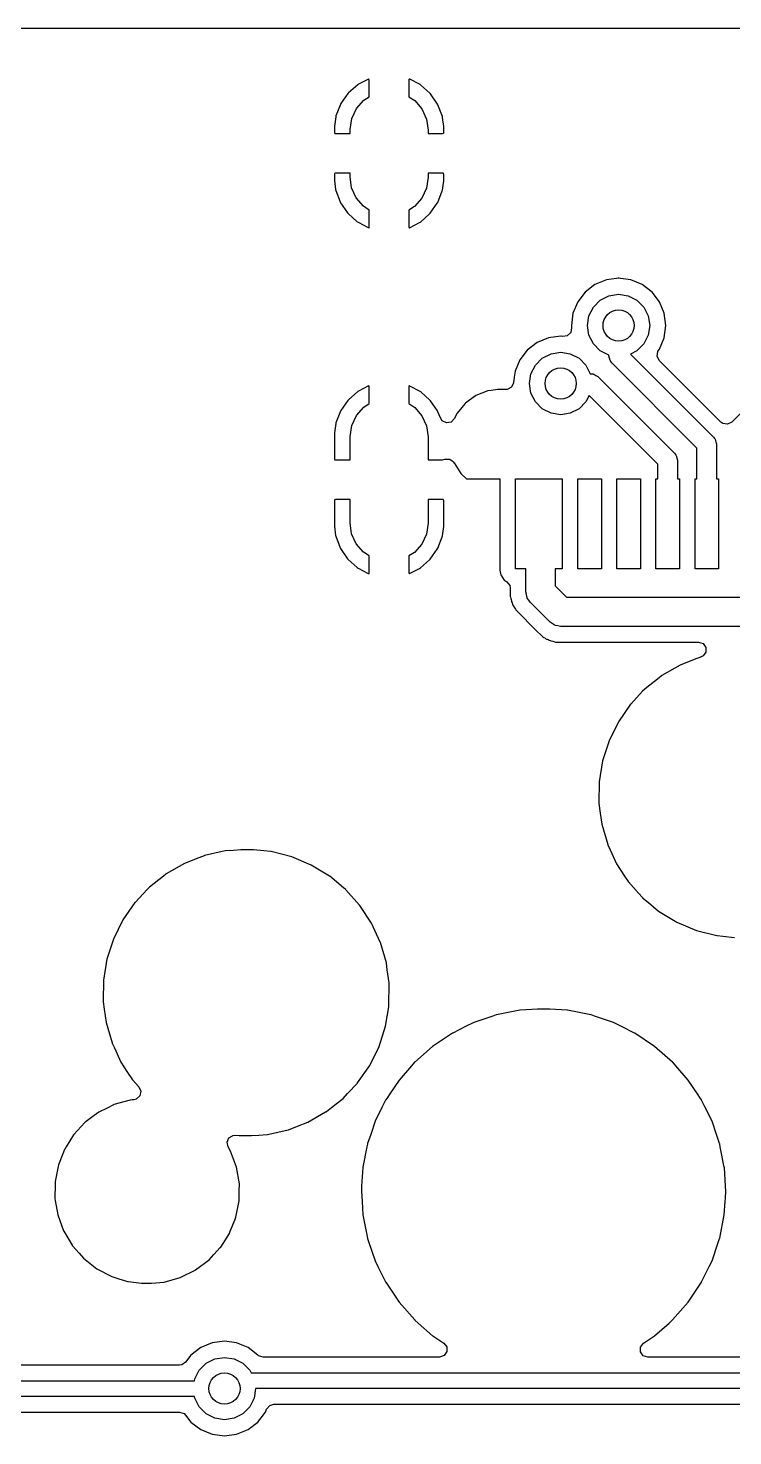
# Model space of a CAD drawing. Extents: x 0.6 to 14.8, y -5.2 to -0.6.
# Drawn here: x 1.801 to 2.156, y -1.303 to -0.594 of the extents above; entities that cross this region are included whole.
import ezdxf

# ---------------------------------------------------------------- set-up
doc = ezdxf.new("R2010")
doc.units = 0
doc.header["$MEASUREMENT"] = 0
doc.layers.add('BLACK', color=7, linetype='CONTINUOUS')

msp = doc.modelspace()

# ---------------------------------------------------------------- linework, layer by layer
at = {"layer": 'BLACK', "linetype": 'CONTINUOUS'}
for p, q in [((1.13901, -0.593524), (2.79455, -0.593524)), ((1.96688, -0.622076), (1.96221, -0.626152)), ((1.96727, -0.621814), (1.96688, -0.622076)), ((1.9723, -0.61922), (1.96727, -0.621814)), ((1.97253, -0.61922), (1.9723, -0.61922)), ((1.97267, -0.619646), (1.97253, -0.61922)), ((1.97267, -0.628151), (1.97267, -0.619646)), ((1.99277, -0.619204), (1.99267, -0.6194)), ((1.99267, -0.6194), (1.99267, -0.628143)), ((1.99321, -0.619281), (1.99277, -0.619204)), ((1.9983, -0.621977), (1.99321, -0.619281)), ((1.99869, -0.622243), (1.9983, -0.621977)), ((2.00331, -0.626367), (1.99869, -0.622243)), ((1.95833, -0.631572), (1.95811, -0.631983)), ((1.9619, -0.626499), (1.95833, -0.631572)), ((1.96221, -0.626152), (1.9619, -0.626499)), ((1.96621, -0.634075), (1.96991, -0.629892)), ((1.96991, -0.629892), (1.97267, -0.628151)), ((1.99267, -0.628143), (1.99561, -0.630049)), ((1.99561, -0.630049), (1.99925, -0.634277)), ((2.00362, -0.626717), (2.00331, -0.626367)), ((2.00714, -0.631827), (2.00362, -0.626717)), ((1.95575, -0.638212), (1.95512, -0.64294)), ((1.95586, -0.63776), (1.95575, -0.638212)), ((1.95811, -0.631983), (1.95586, -0.63776)), ((1.96384, -0.639127), (1.96621, -0.634075)), ((1.99925, -0.634277), (2.00156, -0.639358)), ((2.00735, -0.632241), (2.00714, -0.631827)), ((2.00954, -0.638041), (2.00735, -0.632241)), ((2.00965, -0.638494), (2.00954, -0.638041)), ((2.01021, -0.643093), (2.00965, -0.638494)), ((1.95512, -0.64294), (1.95511, -0.643194)), ((1.95511, -0.643194), (1.95511, -0.646076)), ((1.96298, -0.644642), (1.96384, -0.639127)), ((1.96298, -0.644883), (1.96298, -0.644642)), ((1.96298, -0.646694), (1.96298, -0.644883)), ((2.00156, -0.639358), (2.00235, -0.644883)), ((2.00235, -0.644883), (2.00235, -0.646694)), ((2.01023, -0.643328), (2.01021, -0.643093)), ((2.01023, -0.646369), (2.01023, -0.643328)), ((1.95511, -0.646076), (1.95527, -0.646576)), ((1.95527, -0.646576), (1.95543, -0.646694)), ((1.95543, -0.646694), (1.96298, -0.646694)), ((2.00235, -0.646694), (2.00961, -0.646694)), ((2.00961, -0.646694), (2.01011, -0.646531)), ((2.01011, -0.646531), (2.01023, -0.646369)), ((1.95522, -0.666856), (1.95511, -0.667018)), ((1.95511, -0.667018), (1.95511, -0.67006)), ((1.95572, -0.666694), (1.95522, -0.666856)), ((1.96298, -0.666694), (1.95572, -0.666694)), ((1.96298, -0.668505), (1.96298, -0.666694)), ((2.0099, -0.666694), (2.00235, -0.666694)), ((2.00235, -0.666694), (2.00235, -0.668505)), ((2.01006, -0.666812), (2.0099, -0.666694)), ((2.01023, -0.667311), (2.01006, -0.666812)), ((1.95511, -0.67006), (1.95512, -0.670294)), ((1.95512, -0.670294), (1.95568, -0.674893)), ((1.96377, -0.67403), (1.96298, -0.668505)), ((1.96608, -0.67911), (1.96377, -0.67403)), ((2.00149, -0.67426), (1.99912, -0.679312)), ((2.00235, -0.668745), (2.00149, -0.67426)), ((2.00235, -0.668505), (2.00235, -0.668745)), ((2.00959, -0.675176), (2.01021, -0.670448)), ((2.01021, -0.670448), (2.01023, -0.670194)), ((2.01023, -0.670194), (2.01023, -0.667311)), ((1.95568, -0.674893), (1.95579, -0.675347)), ((1.95579, -0.675347), (1.95798, -0.681147)), ((1.95798, -0.681147), (1.9582, -0.68156)), ((1.96973, -0.683339), (1.96608, -0.67911)), ((1.99912, -0.679312), (1.99542, -0.683496)), ((2.007, -0.681816), (2.00722, -0.681405)), ((2.00722, -0.681405), (2.00947, -0.675628)), ((2.00947, -0.675628), (2.00959, -0.675176)), ((1.9582, -0.68156), (1.96171, -0.68667)), ((1.96171, -0.68667), (1.96202, -0.68702)), ((1.96202, -0.68702), (1.96665, -0.691145)), ((1.97267, -0.685245), (1.96973, -0.683339)), ((1.97267, -0.693988), (1.97267, -0.685245)), ((1.99542, -0.683496), (1.99267, -0.685236)), ((1.99267, -0.685236), (1.99267, -0.693741)), ((1.99845, -0.691311), (2.00312, -0.687235)), ((2.00312, -0.687235), (2.00343, -0.686889)), ((2.00343, -0.686889), (2.007, -0.681816)), ((1.96665, -0.691145), (1.96703, -0.691411)), ((1.96703, -0.691411), (1.97212, -0.694106)), ((1.97212, -0.694106), (1.97256, -0.694183)), ((1.97256, -0.694183), (1.97267, -0.693988)), ((1.99267, -0.693741), (1.9928, -0.694168)), ((1.9928, -0.694168), (1.99304, -0.694168)), ((1.99304, -0.694168), (1.99806, -0.691574)), ((1.99806, -0.691574), (1.99845, -0.691311)), ((2.08654, -0.722805), (2.0816, -0.726595)), ((2.09229, -0.720423), (2.08654, -0.722805)), ((2.09746, -0.719743), (2.09229, -0.720423)), ((2.09821, -0.719644), (2.09746, -0.719743)), ((2.09846, -0.719611), (2.09821, -0.719644)), ((2.09872, -0.719644), (2.09846, -0.719611)), ((2.09947, -0.719743), (2.09872, -0.719644)), ((2.10463, -0.720423), (2.09947, -0.719743)), ((2.11039, -0.722805), (2.10463, -0.720423)), ((2.11532, -0.726595), (2.11039, -0.722805)), ((2.0816, -0.726595), (2.07781, -0.731533)), ((2.08572, -0.7342), (2.08921, -0.730716)), ((2.08921, -0.730716), (2.0936, -0.728479)), ((2.0936, -0.728479), (2.09846, -0.727708)), ((2.09846, -0.727708), (2.10333, -0.728479)), ((2.10333, -0.728479), (2.10772, -0.730716)), ((2.10772, -0.730716), (2.1112, -0.7342)), ((2.11911, -0.731533), (2.11532, -0.726595)), ((2.07543, -0.737285), (2.07462, -0.743456)), ((2.07781, -0.731533), (2.07543, -0.737285)), ((2.08349, -0.73859), (2.08572, -0.7342)), ((2.1112, -0.7342), (2.11344, -0.73859)), ((2.1215, -0.737285), (2.11911, -0.731533)), ((2.12231, -0.743456), (2.1215, -0.737285)), ((2.07477, -0.744622), (2.07433, -0.74699)), ((2.07462, -0.743456), (2.07465, -0.74371)), ((2.07465, -0.74371), (2.07465, -0.74371)), ((2.07465, -0.74371), (2.07477, -0.744622)), ((2.08271, -0.743456), (2.08349, -0.73859)), ((2.08349, -0.748323), (2.08271, -0.743456)), ((2.11344, -0.73859), (2.11421, -0.743456)), ((2.11421, -0.743456), (2.11344, -0.748323)), ((2.1215, -0.749628), (2.12231, -0.743456)), ((2.05731, -0.752036), (2.05237, -0.755826)), ((2.06306, -0.749654), (2.05731, -0.752036)), ((2.06923, -0.748841), (2.06306, -0.749654)), ((2.06949, -0.748875), (2.06923, -0.748841)), ((2.0704, -0.748995), (2.06949, -0.748875)), ((2.06949, -0.748875), (2.06949, -0.748875)), ((2.07258, -0.748649), (2.0704, -0.748995)), ((2.07433, -0.74699), (2.07258, -0.748649)), ((2.08572, -0.752713), (2.08349, -0.748323)), ((2.11344, -0.748323), (2.1112, -0.752713)), ((2.11911, -0.755379), (2.1215, -0.749628)), ((2.05237, -0.755826), (2.04858, -0.760764)), ((2.05998, -0.759947), (2.06437, -0.75771)), ((2.06437, -0.75771), (2.06923, -0.756939)), ((2.06923, -0.756939), (2.0741, -0.75771)), ((2.0741, -0.75771), (2.07849, -0.759947)), ((2.08921, -0.756197), (2.08572, -0.752713)), ((2.09354, -0.758406), (2.08921, -0.756197)), ((2.09354, -0.758768), (2.09354, -0.758406)), ((2.09388, -0.759931), (2.09354, -0.758768)), ((2.10772, -0.756197), (2.10449, -0.75784)), ((2.10449, -0.75784), (2.14638, -0.799728)), ((2.1112, -0.752713), (2.10772, -0.756197)), ((2.11787, -0.758998), (2.11825, -0.756618)), ((2.11896, -0.761144), (2.11787, -0.758998)), ((2.11825, -0.756618), (2.11863, -0.756015)), ((2.11863, -0.756015), (2.11896, -0.755582)), ((2.11896, -0.755582), (2.11911, -0.755379)), ((2.11896, -0.755582), (2.11896, -0.755582)), ((2.0462, -0.766515), (2.04581, -0.769482)), ((2.04858, -0.760764), (2.0462, -0.766515)), ((2.05425, -0.767821), (2.05649, -0.763431)), ((2.05649, -0.763431), (2.05998, -0.759947)), ((2.07849, -0.759947), (2.08197, -0.763431)), ((2.08197, -0.763431), (2.08418, -0.767766)), ((2.09414, -0.761116), (2.09388, -0.759931)), ((2.09429, -0.76132), (2.09414, -0.761116)), ((2.09432, -0.761426), (2.09429, -0.76132)), ((2.09446, -0.761545), (2.09432, -0.761426)), ((2.09498, -0.762248), (2.09446, -0.761545)), ((2.13798, -0.805246), (2.09498, -0.762248)), ((2.14265, -0.784827), (2.11896, -0.761144)), ((2.18653, -0.761144), (2.1555, -0.792171)), ((2.04543, -0.77238), (2.04439, -0.774554)), ((2.04581, -0.769482), (2.04543, -0.77238)), ((2.05348, -0.772687), (2.05425, -0.767821)), ((2.05425, -0.777554), (2.05348, -0.772687)), ((2.08418, -0.767766), (2.08454, -0.767766)), ((2.08454, -0.767766), (2.08541, -0.767892)), ((2.08541, -0.767892), (2.08559, -0.767879)), ((2.08559, -0.767879), (2.08569, -0.767932)), ((2.08569, -0.767932), (2.08594, -0.767969)), ((2.08594, -0.767969), (2.08696, -0.768626)), ((2.08696, -0.768626), (2.08802, -0.769207)), ((2.08802, -0.769207), (2.1267, -0.807882)), ((1.96688, -0.776801), (1.96221, -0.780877)), ((1.96727, -0.776538), (1.96688, -0.776801)), ((1.9723, -0.773944), (1.96727, -0.776538)), ((1.97253, -0.773944), (1.9723, -0.773944)), ((1.97267, -0.774371), (1.97253, -0.773944)), ((1.97267, -0.782876), (1.97267, -0.774371)), ((1.99277, -0.773928), (1.99267, -0.774124)), ((1.99267, -0.774124), (1.99267, -0.782867)), ((1.99321, -0.774006), (1.99277, -0.773928)), ((1.9983, -0.776701), (1.99321, -0.774006)), ((1.99869, -0.776967), (1.9983, -0.776701)), ((2.00331, -0.781092), (1.99869, -0.776967)), ((2.02624, -0.778925), (2.02325, -0.781092)), ((2.02643, -0.778781), (2.02624, -0.778925)), ((2.02624, -0.778925), (2.02624, -0.778925)), ((2.0325, -0.776381), (2.02643, -0.778781)), ((2.03274, -0.77635), (2.0325, -0.776381)), ((2.03409, -0.77618), (2.03274, -0.77635)), ((2.03274, -0.77635), (2.03274, -0.77635)), ((2.03734, -0.775769), (2.03409, -0.77618)), ((2.04156, -0.775769), (2.03734, -0.775769)), ((2.04227, -0.775703), (2.04156, -0.775769)), ((2.04439, -0.774554), (2.04227, -0.775703)), ((2.05649, -0.781944), (2.05425, -0.777554)), ((2.08362, -0.778719), (2.08197, -0.781944)), ((2.1183, -0.8134), (2.08362, -0.778719)), ((1.95811, -0.786707), (1.95586, -0.792484)), ((1.95833, -0.786296), (1.95811, -0.786707)), ((1.9619, -0.781223), (1.95833, -0.786296)), ((1.96221, -0.780877), (1.9619, -0.781223)), ((1.96621, -0.7888), (1.96991, -0.784616)), ((1.96991, -0.784616), (1.97267, -0.782876)), ((1.99267, -0.782867), (1.99561, -0.784773)), ((1.99561, -0.784773), (1.99925, -0.789001)), ((2.00362, -0.781442), (2.00331, -0.781092)), ((2.00714, -0.786552), (2.00362, -0.781442)), ((2.00735, -0.786965), (2.00714, -0.786552)), ((2.00854, -0.790103), (2.00735, -0.786965)), ((2.0169, -0.78786), (2.01571, -0.790385)), ((2.017, -0.787638), (2.0169, -0.787859)), ((2.0169, -0.787859), (2.0169, -0.78786)), ((2.01933, -0.784823), (2.017, -0.787638)), ((2.021, -0.782802), (2.01933, -0.784823)), ((2.02116, -0.782614), (2.021, -0.782802)), ((2.021, -0.782802), (2.021, -0.782802)), ((2.02325, -0.781092), (2.02116, -0.782614)), ((2.05998, -0.785428), (2.05649, -0.781944)), ((2.06437, -0.787664), (2.05998, -0.785428)), ((2.06923, -0.788435), (2.06437, -0.787664)), ((2.0741, -0.787664), (2.06923, -0.788435)), ((2.07849, -0.785428), (2.0741, -0.787664)), ((2.08197, -0.781944), (2.07849, -0.785428)), ((2.14999, -0.792171), (2.14265, -0.784827)), ((1.95575, -0.792936), (1.95512, -0.797664)), ((1.95586, -0.792484), (1.95575, -0.792936)), ((1.96298, -0.799367), (1.96384, -0.793852)), ((1.96384, -0.793852), (1.96621, -0.7888)), ((1.99925, -0.789001), (2.00156, -0.794082)), ((2.00156, -0.794082), (2.00235, -0.799607)), ((2.00951, -0.791566), (2.00854, -0.790103)), ((2.01169, -0.792592), (2.00951, -0.791566)), ((2.01406, -0.792141), (2.01169, -0.792592)), ((2.01571, -0.790385), (2.01406, -0.792141)), ((2.15098, -0.792888), (2.14999, -0.792171)), ((2.15335, -0.793264), (2.15098, -0.792888)), ((2.1555, -0.792171), (2.15335, -0.793264)), ((1.95512, -0.797664), (1.95511, -0.797918)), ((1.95511, -0.797918), (1.95511, -0.810643)), ((1.96298, -0.799607), (1.96298, -0.799367)), ((1.96298, -0.811261), (1.96298, -0.799607)), ((2.00235, -0.799607), (2.00235, -0.811261)), ((2.14638, -0.799728), (2.14691, -0.80043)), ((2.14691, -0.80043), (2.14704, -0.800549)), ((2.14704, -0.800549), (2.14708, -0.800655)), ((2.14708, -0.800655), (2.14723, -0.800859)), ((2.14723, -0.800859), (2.14748, -0.802044)), ((2.14748, -0.802044), (2.14782, -0.803208)), ((2.1267, -0.807882), (2.12722, -0.808584)), ((2.12722, -0.808584), (2.12736, -0.808703)), ((2.12736, -0.808703), (2.12739, -0.808809)), ((2.12739, -0.808809), (2.12754, -0.809013)), ((2.12754, -0.809013), (2.1278, -0.810198)), ((2.13798, -0.820867), (2.13798, -0.805246)), ((2.14782, -0.803208), (2.14782, -0.820867)), ((1.95511, -0.810643), (1.95527, -0.811143)), ((1.95527, -0.811143), (1.95543, -0.811261)), ((1.95543, -0.811261), (1.96298, -0.811261)), ((2.00235, -0.811261), (2.00961, -0.811261)), ((2.00961, -0.811261), (2.01085, -0.810857)), ((2.01085, -0.810857), (2.01326, -0.810857)), ((2.01326, -0.810857), (2.01521, -0.812273)), ((2.01521, -0.812273), (2.01542, -0.812638)), ((2.01542, -0.812638), (2.01543, -0.812651)), ((2.01543, -0.812651), (2.01892, -0.818156)), ((2.1183, -0.820867), (2.1183, -0.8134)), ((2.1278, -0.810198), (2.12814, -0.811361)), ((2.12814, -0.811361), (2.12814, -0.820867)), ((2.01892, -0.818156), (2.0191, -0.818324)), ((2.0191, -0.818324), (2.0191, -0.818324)), ((2.0191, -0.818324), (2.02181, -0.820867)), ((2.02181, -0.820867), (2.03857, -0.820867)), ((2.03857, -0.820867), (2.03857, -0.866143)), ((2.04645, -0.866143), (2.04645, -0.820867)), ((2.04645, -0.820867), (2.07007, -0.820867)), ((2.07007, -0.820867), (2.07007, -0.866143)), ((2.07794, -0.866143), (2.07794, -0.820867)), ((2.07794, -0.820867), (2.08975, -0.820867)), ((2.08975, -0.820867), (2.08975, -0.866143)), ((2.09763, -0.866143), (2.09763, -0.820867)), ((2.09763, -0.820867), (2.10944, -0.820867)), ((2.10944, -0.820867), (2.10944, -0.866143)), ((2.11731, -0.866143), (2.11731, -0.820867)), ((2.11731, -0.820867), (2.1183, -0.820867)), ((2.12814, -0.820867), (2.12912, -0.820867)), ((2.12912, -0.820867), (2.12912, -0.866143)), ((2.137, -0.866143), (2.137, -0.820867)), ((2.137, -0.820867), (2.13798, -0.820867)), ((2.14782, -0.820867), (2.14881, -0.820867)), ((2.14881, -0.820867), (2.14881, -0.866143)), ((1.95522, -0.831423), (1.95511, -0.831585)), ((1.95511, -0.831585), (1.95511, -0.844469)), ((1.95572, -0.831261), (1.95522, -0.831423)), ((1.96298, -0.831261), (1.95572, -0.831261)), ((1.96298, -0.842914), (1.96298, -0.831261)), ((2.0099, -0.831261), (2.00235, -0.831261)), ((2.00235, -0.831261), (2.00235, -0.842914)), ((2.01006, -0.831379), (2.0099, -0.831261)), ((2.01023, -0.831878), (2.01006, -0.831379)), ((2.01023, -0.844603), (2.01023, -0.831878)), ((1.95511, -0.844469), (1.95512, -0.844704)), ((1.95512, -0.844704), (1.95568, -0.849303)), ((1.96377, -0.848439), (1.96298, -0.842914)), ((2.00235, -0.843155), (2.00149, -0.84867)), ((2.00235, -0.842914), (2.00235, -0.843155)), ((2.01021, -0.844857), (2.01023, -0.844603)), ((1.95568, -0.849303), (1.95579, -0.849756)), ((1.95579, -0.849756), (1.95798, -0.855556)), ((1.96608, -0.85352), (1.96377, -0.848439)), ((2.00149, -0.84867), (1.99912, -0.853722)), ((2.00722, -0.855814), (2.00947, -0.850037)), ((2.00947, -0.850037), (2.00959, -0.849585)), ((2.00959, -0.849585), (2.01021, -0.844857)), ((1.95798, -0.855556), (1.9582, -0.85597)), ((1.9582, -0.85597), (1.96171, -0.86108)), ((1.96973, -0.857748), (1.96608, -0.85352)), ((1.97267, -0.859654), (1.96973, -0.857748)), ((1.99542, -0.857905), (1.99267, -0.859645)), ((1.99912, -0.853722), (1.99542, -0.857905)), ((2.00343, -0.861298), (2.007, -0.856225)), ((2.007, -0.856225), (2.00722, -0.855814)), ((1.96171, -0.86108), (1.96202, -0.861429)), ((1.96202, -0.861429), (1.96665, -0.865554)), ((1.96665, -0.865554), (1.96703, -0.86582)), ((1.96703, -0.86582), (1.97212, -0.868516)), ((1.97267, -0.868397), (1.97267, -0.859654)), ((1.99267, -0.859645), (1.99267, -0.86815)), ((1.99304, -0.868577), (1.99806, -0.865983)), ((1.99806, -0.865983), (1.99845, -0.865721)), ((1.99845, -0.865721), (2.00312, -0.861645)), ((2.00312, -0.861645), (2.00343, -0.861298)), ((1.97212, -0.868516), (1.97256, -0.868593)), ((1.97256, -0.868593), (1.97267, -0.868397)), ((1.99267, -0.86815), (1.9928, -0.868577)), ((1.9928, -0.868577), (1.99304, -0.868577)), ((2.03857, -0.866143), (2.03855, -0.866143)), ((2.03855, -0.866143), (2.03855, -0.86692)), ((2.03855, -0.86692), (2.0387, -0.867674)), ((2.0387, -0.867674), (2.03888, -0.868577)), ((2.03888, -0.868577), (2.03901, -0.869223)), ((2.03901, -0.869223), (2.04075, -0.871834)), ((2.04075, -0.871834), (2.04107, -0.872047)), ((2.04107, -0.872047), (2.04107, -0.872047)), ((2.04107, -0.872047), (2.04205, -0.872697)), ((2.04205, -0.872697), (2.04354, -0.874589)), ((2.05167, -0.866143), (2.04645, -0.866143)), ((2.05167, -0.877768), (2.05167, -0.866143)), ((2.07007, -0.866143), (2.06644, -0.866143)), ((2.06644, -0.866143), (2.06644, -0.87471)), ((2.08975, -0.866143), (2.07794, -0.866143)), ((2.10944, -0.866143), (2.09763, -0.866143)), ((2.12912, -0.866143), (2.11731, -0.866143)), ((2.14881, -0.866143), (2.137, -0.866143)), ((2.04354, -0.874589), (2.04378, -0.875938)), ((2.04378, -0.875938), (2.04378, -0.87897)), ((2.04378, -0.87897), (2.04378, -0.87897)), ((2.04378, -0.87897), (2.04378, -0.880187)), ((2.04378, -0.880187), (2.04387, -0.880479)), ((2.05195, -0.87897), (2.05167, -0.877768)), ((2.05208, -0.880195), (2.05195, -0.87897)), ((2.05231, -0.880555), (2.05208, -0.880195)), ((2.06644, -0.87471), (2.07214, -0.880413)), ((2.04387, -0.880479), (2.04406, -0.881053)), ((2.04406, -0.881053), (2.0442, -0.881648)), ((2.0442, -0.881648), (2.04435, -0.882547)), ((2.04435, -0.882547), (2.04449, -0.88282)), ((2.04449, -0.88282), (2.04449, -0.88282)), ((2.04449, -0.88282), (2.04476, -0.883358)), ((2.04476, -0.883358), (2.04499, -0.883924)), ((2.04499, -0.883924), (2.04527, -0.884789)), ((2.04527, -0.884789), (2.04581, -0.885526)), ((2.04581, -0.885526), (2.04613, -0.886047)), ((2.04613, -0.886047), (2.0464, -0.886585)), ((2.0464, -0.886585), (2.0464, -0.886585)), ((2.0464, -0.886585), (2.04654, -0.886858)), ((2.04654, -0.886858), (2.0474, -0.887719)), ((2.0524, -0.880969), (2.05231, -0.880555)), ((2.05317, -0.881933), (2.0524, -0.880969)), ((2.05383, -0.882978), (2.05317, -0.881933)), ((2.06386, -0.893015), (2.05383, -0.882978)), ((2.07214, -0.880413), (2.24065, -0.880413)), ((2.0474, -0.887719), (2.0474, -0.887719)), ((2.0474, -0.887719), (2.05657, -0.896886)), ((2.06491, -0.893671), (2.06386, -0.893015)), ((2.06587, -0.894441), (2.06491, -0.893671)), ((2.05657, -0.896886), (2.05999, -0.900308)), ((2.05999, -0.900308), (2.06027, -0.900447)), ((2.06027, -0.900447), (2.06027, -0.900447)), ((2.06027, -0.900447), (2.0608, -0.900721)), ((2.0608, -0.900721), (2.06132, -0.90104)), ((2.06132, -0.90104), (2.06181, -0.901395)), ((2.06181, -0.901395), (2.06181, -0.901395)), ((2.06181, -0.901395), (2.06206, -0.901576)), ((2.06628, -0.894536), (2.06587, -0.894441)), ((2.06664, -0.894762), (2.06628, -0.894536)), ((2.06787, -0.894901), (2.06664, -0.894762)), ((2.06907, -0.895177), (2.06787, -0.894901)), ((2.41938, -0.895177), (2.06907, -0.895177)), ((2.06206, -0.901576), (2.06235, -0.90167)), ((2.06235, -0.90167), (2.06235, -0.90167)), ((2.06235, -0.90167), (2.06293, -0.901857)), ((2.06293, -0.901857), (2.06349, -0.902091)), ((2.06349, -0.902091), (2.06403, -0.902365)), ((2.06403, -0.902365), (2.06403, -0.902365)), ((2.06403, -0.902365), (2.0643, -0.902504)), ((2.0643, -0.902504), (2.0652, -0.902647)), ((2.0652, -0.902647), (2.0658, -0.90279)), ((2.0658, -0.90279), (2.06666, -0.903071)), ((2.06666, -0.903071), (2.06788, -0.903071)), ((2.06788, -0.903071), (2.06788, -0.903071)), ((2.06788, -0.903071), (2.13882, -0.903071)), ((2.13882, -0.903071), (2.14111, -0.903815)), ((2.14111, -0.903815), (2.14252, -0.905764)), ((2.14252, -0.908173), (2.14111, -0.910122)), ((2.14252, -0.905764), (2.14252, -0.908173)), ((2.12952, -0.914692), (2.12022, -0.920008)), ((2.13745, -0.911608), (2.12952, -0.914692)), ((2.13937, -0.910862), (2.13745, -0.911608)), ((2.1395, -0.91081), (2.13937, -0.910862)), ((2.13937, -0.910862), (2.13937, -0.910862)), ((2.13964, -0.910778), (2.1395, -0.91081)), ((2.13968, -0.91077), (2.13964, -0.910778)), ((2.1397, -0.910761), (2.13968, -0.91077)), ((2.13978, -0.910736), (2.1397, -0.910761)), ((2.14111, -0.910122), (2.13978, -0.910725)), ((2.13978, -0.910725), (2.13978, -0.910736)), ((2.11885, -0.921086), (2.11181, -0.926639)), ((2.1201, -0.920097), (2.11885, -0.921086)), ((2.12022, -0.920008), (2.1201, -0.920097)), ((2.1201, -0.920097), (2.1201, -0.920097)), ((2.11059, -0.927935), (2.10457, -0.934336)), ((2.11181, -0.926639), (2.11059, -0.927935)), ((2.10447, -0.934441), (2.09836, -0.943242)), ((2.10457, -0.934336), (2.10447, -0.934441)), ((2.10457, -0.934336), (2.10457, -0.934336)), ((2.09836, -0.943242), (2.09362, -0.952849)), ((2.09362, -0.952849), (2.09036, -0.96305)), ((2.09036, -0.96305), (2.08864, -0.973623)), ((2.08864, -0.973623), (2.0885, -0.984333)), ((2.0885, -0.984333), (2.08852, -0.984476)), ((2.08852, -0.984476), (2.08852, -0.984476)), ((2.08852, -0.984476), (2.08918, -0.989329)), ((2.08918, -0.989329), (2.08994, -0.994947)), ((2.08994, -0.994947), (2.09294, -1.00523)), ((1.90791, -1.00785), (1.90434, -1.00812)), ((1.91428, -1.00785), (1.90791, -1.00785)), ((1.91943, -1.00837), (1.91428, -1.00785)), ((2.09294, -1.00523), (2.093, -1.00536)), ((2.093, -1.00536), (2.093, -1.00536)), ((2.093, -1.00536), (2.09415, -1.00786)), ((2.09415, -1.00786), (2.09742, -1.01496)), ((1.87952, -1.01469), (1.87022, -1.02001)), ((1.88663, -1.01193), (1.87952, -1.01469)), ((1.88937, -1.01086), (1.88663, -1.01193)), ((1.8895, -1.01081), (1.88937, -1.01086)), ((1.88937, -1.01086), (1.88937, -1.01086)), ((1.88964, -1.01078), (1.8895, -1.01081)), ((1.89845, -1.00879), (1.88964, -1.01078)), ((1.89995, -1.00845), (1.89845, -1.00879)), ((1.90009, -1.00844), (1.89995, -1.00845)), ((1.90434, -1.00812), (1.90009, -1.00844)), ((1.90009, -1.00844), (1.90009, -1.00844)), ((1.92304, -1.00874), (1.91943, -1.00837)), ((1.92318, -1.00875), (1.92304, -1.00874)), ((1.92304, -1.00874), (1.92304, -1.00874)), ((1.93356, -1.01139), (1.92318, -1.00875)), ((1.94344, -1.01553), (1.93356, -1.01139)), ((2.09742, -1.01496), (2.10144, -1.02109)), ((1.86885, -1.02109), (1.86181, -1.02664)), ((1.8701, -1.0201), (1.86885, -1.02109)), ((1.87022, -1.02001), (1.8701, -1.0201)), ((1.8701, -1.0201), (1.8701, -1.0201)), ((1.9526, -1.02109), (1.94344, -1.01553)), ((1.95271, -1.02118), (1.9526, -1.02109)), ((1.95971, -1.02701), (1.95271, -1.02118)), ((1.95271, -1.02118), (1.95271, -1.02118)), ((2.10144, -1.02109), (2.10322, -1.0238)), ((1.86059, -1.02794), (1.85457, -1.03434)), ((1.86181, -1.02664), (1.86059, -1.02794)), ((1.96083, -1.02794), (1.95971, -1.02701)), ((1.96093, -1.02804), (1.96083, -1.02794)), ((1.96779, -1.03573), (1.96093, -1.02804)), ((1.96093, -1.02804), (1.96093, -1.02804)), ((2.10322, -1.0238), (2.1033, -1.02392)), ((2.1033, -1.02392), (2.10339, -1.02402)), ((2.10339, -1.02402), (2.10339, -1.02402)), ((2.10339, -1.02402), (2.10845, -1.02969)), ((1.85447, -1.03444), (1.84836, -1.04324)), ((1.85457, -1.03434), (1.85447, -1.03444)), ((1.85457, -1.03434), (1.85457, -1.03434)), ((1.96796, -1.03593), (1.96779, -1.03573)), ((1.97384, -1.04488), (1.96796, -1.03593)), ((2.10845, -1.02969), (2.11043, -1.03191)), ((2.11043, -1.03191), (2.11054, -1.032)), ((2.11054, -1.032), (2.11054, -1.032)), ((2.11054, -1.032), (2.11347, -1.03444)), ((2.11347, -1.03444), (2.11866, -1.03876)), ((1.84836, -1.04324), (1.84362, -1.05285)), ((2.11866, -1.03876), (2.12782, -1.04431)), ((1.97548, -1.04846), (1.97384, -1.04488)), ((1.97826, -1.05448), (1.97548, -1.04846)), ((2.12782, -1.04431), (2.1377, -1.04846)), ((2.1377, -1.04846), (2.14808, -1.05109)), ((1.84362, -1.05285), (1.84036, -1.06305)), ((1.97832, -1.05461), (1.97826, -1.05448)), ((1.98132, -1.0649), (1.97832, -1.05461)), ((2.14808, -1.05109), (2.14822, -1.05111)), ((2.14822, -1.05111), (2.14822, -1.05111)), ((2.14822, -1.05111), (2.1511, -1.0514)), ((2.1511, -1.0514), (2.15698, -1.05199)), ((1.84036, -1.06305), (1.83864, -1.07362)), ((1.98179, -1.06832), (1.98132, -1.0649)), ((1.98269, -1.07499), (1.98179, -1.06832)), ((1.83864, -1.07362), (1.8385, -1.08433)), ((1.98263, -1.08601), (1.98276, -1.07565)), ((1.98276, -1.07551), (1.98269, -1.07499)), ((1.98276, -1.07565), (1.98276, -1.07551)), ((1.98276, -1.07565), (1.98276, -1.07565)), ((1.8385, -1.08433), (1.83852, -1.08448)), ((1.83852, -1.08448), (1.83852, -1.08448)), ((1.83852, -1.08448), (1.83902, -1.08817)), ((1.98262, -1.08622), (1.98263, -1.08601)), ((1.83902, -1.08817), (1.83994, -1.09495)), ((1.9809, -1.09679), (1.9825, -1.08699)), ((1.9825, -1.08699), (1.9826, -1.08636)), ((1.9826, -1.08636), (1.98262, -1.08622)), ((1.9826, -1.08636), (1.9826, -1.08636)), ((2.03501, -1.09172), (2.02544, -1.09497)), ((2.03671, -1.09115), (2.03501, -1.09172)), ((2.03683, -1.09111), (2.03671, -1.09115)), ((2.03671, -1.09115), (2.03671, -1.09115)), ((2.04863, -1.08876), (2.03683, -1.09111)), ((2.04876, -1.08875), (2.04863, -1.08876)), ((2.05756, -1.08817), (2.04876, -1.08875)), ((2.04876, -1.08875), (2.04876, -1.08875)), ((2.05763, -1.08817), (2.05756, -1.08817)), ((2.05756, -1.08817), (2.05756, -1.08817)), ((2.06363, -1.08817), (2.05763, -1.08817)), ((2.0637, -1.08817), (2.06363, -1.08817)), ((2.0725, -1.08875), (2.0637, -1.08817)), ((2.0637, -1.08817), (2.0637, -1.08817)), ((2.07263, -1.08876), (2.0725, -1.08875)), ((2.0725, -1.08875), (2.0725, -1.08875)), ((2.08443, -1.09111), (2.07263, -1.08876)), ((2.08455, -1.09115), (2.08443, -1.09111)), ((2.08625, -1.09172), (2.08455, -1.09115)), ((2.08455, -1.09115), (2.08455, -1.09115)), ((2.09582, -1.09497), (2.08625, -1.09172)), ((1.83994, -1.09495), (1.84294, -1.10523)), ((1.97764, -1.10699), (1.9809, -1.09679)), ((2.01477, -1.10023), (2.01466, -1.10029)), ((2.02128, -1.09702), (2.01477, -1.10023)), ((2.01477, -1.10023), (2.01477, -1.10023)), ((2.02544, -1.09497), (2.02128, -1.09702)), ((2.09998, -1.09702), (2.09582, -1.09497)), ((2.10649, -1.10023), (2.09998, -1.09702)), ((2.1066, -1.10029), (2.10649, -1.10023)), ((2.10649, -1.10023), (2.10649, -1.10023)), ((1.84294, -1.10523), (1.843, -1.10536)), ((1.843, -1.10536), (1.843, -1.10536)), ((1.843, -1.10536), (1.84411, -1.10778)), ((1.9729, -1.1166), (1.97764, -1.10699)), ((2.00466, -1.10697), (1.99561, -1.1149)), ((2.01466, -1.10029), (2.00466, -1.10697)), ((2.1166, -1.10697), (2.1066, -1.10029)), ((2.12565, -1.1149), (2.1166, -1.10697)), ((1.84411, -1.10778), (1.84742, -1.11496)), ((1.84742, -1.11496), (1.85046, -1.1196)), ((1.85046, -1.1196), (1.85322, -1.1238)), ((1.96679, -1.1254), (1.9729, -1.1166)), ((1.994, -1.11674), (1.98768, -1.12395)), ((1.99553, -1.115), (1.994, -1.11674)), ((1.99561, -1.1149), (1.99553, -1.115)), ((1.99553, -1.115), (1.99553, -1.115)), ((2.12573, -1.115), (2.12565, -1.1149)), ((2.12726, -1.11674), (2.12573, -1.115)), ((2.12573, -1.115), (2.12573, -1.115)), ((2.13358, -1.12395), (2.12726, -1.11674)), ((1.85322, -1.1238), (1.8533, -1.12392)), ((1.8533, -1.12392), (1.85636, -1.12735)), ((1.85636, -1.12735), (1.8564, -1.12739)), ((1.8564, -1.12739), (1.85737, -1.1296)), ((1.96169, -1.13082), (1.96669, -1.12551)), ((1.96669, -1.12551), (1.96679, -1.1254)), ((1.96669, -1.12551), (1.96669, -1.12551)), ((1.98768, -1.12395), (1.983, -1.13095)), ((2.13826, -1.13095), (2.13358, -1.12395)), ((1.85212, -1.13403), (1.8439, -1.13635)), ((1.85301, -1.13395), (1.85212, -1.13403)), ((1.85385, -1.13387), (1.85301, -1.13395)), ((1.85506, -1.13356), (1.85385, -1.13387)), ((1.85686, -1.13195), (1.85506, -1.13356)), ((1.85737, -1.1296), (1.85686, -1.13195)), ((1.95371, -1.13773), (1.95811, -1.13427)), ((1.95811, -1.13427), (1.95945, -1.1332)), ((1.95945, -1.1332), (1.96169, -1.13082)), ((1.98094, -1.13406), (1.97925, -1.1375)), ((1.981, -1.13395), (1.98094, -1.13406)), ((1.98094, -1.13406), (1.98094, -1.13406)), ((1.9815, -1.1332), (1.981, -1.13395)), ((1.983, -1.13095), (1.9815, -1.1332)), ((2.13976, -1.1332), (2.13826, -1.13095)), ((2.14026, -1.13395), (2.13976, -1.1332)), ((2.14032, -1.13406), (2.14026, -1.13395)), ((2.14201, -1.1375), (2.14032, -1.13406)), ((2.14032, -1.13406), (2.14032, -1.13406)), ((1.8339, -1.14188), (1.82991, -1.14485)), ((1.83624, -1.14012), (1.8339, -1.14188)), ((1.8404, -1.13807), (1.83624, -1.14012)), ((1.84374, -1.13643), (1.8404, -1.13807)), ((1.8439, -1.13635), (1.84374, -1.13643)), ((1.84374, -1.13643), (1.84374, -1.13643)), ((1.94174, -1.14515), (1.95068, -1.14004)), ((1.95068, -1.14004), (1.95092, -1.13991)), ((1.95092, -1.13991), (1.95104, -1.13984)), ((1.95092, -1.13991), (1.95092, -1.13991)), ((1.95104, -1.13984), (1.95371, -1.13773)), ((1.97925, -1.1375), (1.97568, -1.14473)), ((2.14558, -1.14473), (2.14201, -1.1375)), ((1.82928, -1.14537), (1.82373, -1.15136)), ((1.8294, -1.14523), (1.82928, -1.14537)), ((1.82928, -1.14537), (1.82928, -1.14537)), ((1.82991, -1.14485), (1.8294, -1.14523)), ((1.92131, -1.1514), (1.93176, -1.14903)), ((1.93176, -1.14903), (1.93189, -1.14898)), ((1.93189, -1.14898), (1.93641, -1.14723)), ((1.93641, -1.14723), (1.94174, -1.14515)), ((1.97568, -1.14473), (1.97343, -1.15136)), ((2.14783, -1.15136), (2.14558, -1.14473)), ((1.8235, -1.15166), (1.81979, -1.15755)), ((1.8236, -1.15151), (1.8235, -1.15166)), ((1.8235, -1.15166), (1.8235, -1.15166)), ((1.82373, -1.15136), (1.8236, -1.15151)), ((1.90095, -1.15533), (1.9019, -1.15312)), ((1.90148, -1.15768), (1.90095, -1.15533)), ((1.9019, -1.15312), (1.90397, -1.15189)), ((1.90397, -1.15189), (1.90522, -1.15181)), ((1.90522, -1.15181), (1.90698, -1.15199)), ((1.90698, -1.15199), (1.91335, -1.15199)), ((1.91335, -1.15199), (1.91692, -1.15172)), ((1.91692, -1.15172), (1.92117, -1.15141)), ((1.92117, -1.15141), (1.92131, -1.1514)), ((1.92117, -1.15141), (1.92117, -1.15141)), ((1.97179, -1.15625), (1.97151, -1.15767)), ((1.97181, -1.15612), (1.97179, -1.15625)), ((1.97179, -1.15625), (1.97179, -1.15625)), ((1.97186, -1.156), (1.97181, -1.15612)), ((1.97343, -1.15136), (1.97186, -1.156)), ((2.1494, -1.156), (2.14783, -1.15136)), ((2.14945, -1.15612), (2.1494, -1.156)), ((2.14947, -1.15625), (2.14945, -1.15612)), ((2.14975, -1.15767), (2.14947, -1.15625)), ((2.14947, -1.15625), (2.14947, -1.15625)), ((1.81805, -1.16122), (1.81588, -1.16666)), ((1.81898, -1.1589), (1.81805, -1.16122)), ((1.81904, -1.15873), (1.81898, -1.1589)), ((1.81898, -1.1589), (1.81898, -1.1589)), ((1.81979, -1.15755), (1.81904, -1.15873)), ((1.90276, -1.15983), (1.90148, -1.15768)), ((1.90571, -1.16784), (1.90276, -1.15983)), ((1.97151, -1.15767), (1.96947, -1.16792)), ((2.15179, -1.16792), (2.14975, -1.15767)), ((1.81588, -1.16666), (1.81421, -1.17504)), ((1.90716, -1.17626), (1.90571, -1.16784)), ((1.96946, -1.16805), (1.96884, -1.17747)), ((1.96947, -1.16792), (1.96946, -1.16805)), ((1.96946, -1.16805), (1.96946, -1.16805)), ((2.1518, -1.16805), (2.15179, -1.16792)), ((2.15242, -1.17747), (2.1518, -1.16805)), ((2.1518, -1.16805), (2.1518, -1.16805)), ((1.81419, -1.17683), (1.8141, -1.18334)), ((1.81421, -1.17504), (1.81419, -1.17683)), ((1.90712, -1.17972), (1.90716, -1.17644)), ((1.90716, -1.17644), (1.90716, -1.17626)), ((1.90716, -1.17644), (1.90716, -1.17644)), ((1.96884, -1.17747), (1.96868, -1.17992)), ((2.15258, -1.17992), (2.15242, -1.17747)), ((1.8141, -1.18334), (1.8141, -1.18358)), ((1.8141, -1.18358), (1.81413, -1.18376)), ((1.81413, -1.18376), (1.81428, -1.18462)), ((1.81413, -1.18376), (1.81413, -1.18376)), ((1.81428, -1.18462), (1.81554, -1.192)), ((1.90538, -1.19318), (1.90705, -1.1848)), ((1.90705, -1.1848), (1.90712, -1.17972)), ((1.96868, -1.17992), (1.96869, -1.18005)), ((1.96869, -1.18005), (1.96869, -1.18005)), ((1.96869, -1.18005), (1.96903, -1.18523)), ((1.96903, -1.18523), (1.96947, -1.19192)), ((2.15179, -1.19192), (2.15223, -1.18523)), ((2.15223, -1.18523), (2.15234, -1.18358)), ((2.15234, -1.18358), (2.15257, -1.18005)), ((2.15257, -1.18005), (2.15258, -1.17992)), ((2.15257, -1.18005), (2.15257, -1.18005)), ((1.81554, -1.192), (1.8185, -1.20002)), ((1.96947, -1.19192), (1.97181, -1.20372)), ((2.14945, -1.20372), (2.15179, -1.19192)), ((1.90259, -1.20017), (1.90483, -1.19458)), ((1.90483, -1.19458), (1.90538, -1.19318)), ((1.8185, -1.20002), (1.81859, -1.20017)), ((1.81859, -1.20017), (1.81859, -1.20017)), ((1.81859, -1.20017), (1.82278, -1.2072)), ((1.89776, -1.20818), (1.90212, -1.20126)), ((1.90212, -1.20126), (1.90222, -1.20111)), ((1.90212, -1.20126), (1.90212, -1.20126)), ((1.90222, -1.20111), (1.90259, -1.20017)), ((1.97181, -1.20372), (1.97186, -1.20384)), ((1.97186, -1.20384), (1.97186, -1.20384)), ((1.97186, -1.20384), (1.97253, -1.20584)), ((1.97253, -1.20584), (1.97568, -1.21511)), ((2.14558, -1.21511), (2.14873, -1.20584)), ((2.14873, -1.20584), (2.1494, -1.20384)), ((2.1494, -1.20384), (2.14945, -1.20372)), ((2.1494, -1.20384), (2.1494, -1.20384)), ((1.82278, -1.2072), (1.82287, -1.20736)), ((1.82287, -1.20736), (1.82299, -1.20749)), ((1.82299, -1.20749), (1.82299, -1.20749)), ((1.82299, -1.20749), (1.82633, -1.21131)), ((1.82633, -1.21131), (1.8285, -1.21378)), ((1.8285, -1.21378), (1.83521, -1.21907)), ((1.89186, -1.21461), (1.89428, -1.21199)), ((1.89428, -1.21199), (1.89754, -1.20847)), ((1.89754, -1.20847), (1.89766, -1.20834)), ((1.89754, -1.20847), (1.89754, -1.20847)), ((1.89766, -1.20834), (1.89776, -1.20818)), ((1.83521, -1.21907), (1.84277, -1.22304)), ((1.87799, -1.22318), (1.88486, -1.2198)), ((1.88486, -1.2198), (1.88502, -1.21972)), ((1.88486, -1.2198), (1.88486, -1.2198)), ((1.88502, -1.21972), (1.89186, -1.21461)), ((1.97568, -1.21511), (1.97708, -1.21794)), ((1.97708, -1.21794), (1.98094, -1.22577)), ((2.14032, -1.22577), (2.14418, -1.21794)), ((2.14418, -1.21794), (2.14558, -1.21511)), ((1.84277, -1.22304), (1.84591, -1.22402)), ((1.84591, -1.22402), (1.85075, -1.22552)), ((1.85075, -1.22552), (1.85075, -1.22552)), ((1.85075, -1.22552), (1.85093, -1.22558)), ((1.85093, -1.22558), (1.8511, -1.2256)), ((1.8511, -1.2256), (1.8511, -1.2256)), ((1.8511, -1.2256), (1.8524, -1.22575)), ((1.8524, -1.22575), (1.85786, -1.2264)), ((1.85786, -1.2264), (1.8628, -1.2264)), ((1.8628, -1.2264), (1.86914, -1.22582)), ((1.86914, -1.22582), (1.87736, -1.2235)), ((1.87736, -1.2235), (1.87799, -1.22318)), ((1.98094, -1.22577), (1.981, -1.2259)), ((1.981, -1.2259), (1.98768, -1.2359)), ((2.13358, -1.2359), (2.14026, -1.2259)), ((2.14026, -1.2259), (2.14032, -1.22577)), ((1.98768, -1.2359), (1.99561, -1.24494)), ((2.12565, -1.24494), (2.13358, -1.2359)), ((1.99561, -1.24494), (1.99571, -1.24502)), ((1.99571, -1.24502), (1.99571, -1.24502)), ((1.99571, -1.24502), (1.99738, -1.24649)), ((1.99738, -1.24649), (2.00466, -1.25287)), ((2.1166, -1.25287), (2.12388, -1.24649)), ((2.12388, -1.24649), (2.12555, -1.24502)), ((2.12555, -1.24502), (2.12565, -1.24494)), ((2.12555, -1.24502), (2.12555, -1.24502)), ((1.89961, -1.25568), (1.89343, -1.25649)), ((1.90578, -1.25649), (1.89961, -1.25568)), ((2.00466, -1.25287), (2.00476, -1.25294)), ((2.00476, -1.25294), (2.00476, -1.25294)), ((2.00476, -1.25294), (2.01027, -1.25662)), ((2.11099, -1.25662), (2.1165, -1.25294)), ((2.1165, -1.25294), (2.1166, -1.25287)), ((2.1165, -1.25294), (2.1165, -1.25294)), ((1.88274, -1.26267), (1.88005, -1.26617)), ((1.88768, -1.25888), (1.88274, -1.26267)), ((1.89343, -1.25649), (1.88768, -1.25888)), ((1.91153, -1.25888), (1.90578, -1.25649)), ((1.91647, -1.26267), (1.91153, -1.25888)), ((1.91654, -1.26276), (1.91647, -1.26267)), ((1.91684, -1.26302), (1.91654, -1.26276)), ((1.91913, -1.26376), (1.91684, -1.26302)), ((2.01052, -1.26292), (2.00811, -1.26376)), ((2.01027, -1.25662), (2.01176, -1.25851)), ((2.01186, -1.26092), (2.01052, -1.26292)), ((2.01176, -1.25851), (2.01186, -1.26092)), ((2.10945, -1.25866), (2.11099, -1.25662)), ((2.10945, -1.26107), (2.10945, -1.25866)), ((2.11086, -1.26302), (2.10945, -1.26107)), ((2.11315, -1.26376), (2.11086, -1.26302)), ((1.87696, -1.2677), (1.3568, -1.2677)), ((1.87807, -1.26754), (1.87696, -1.2677)), ((1.88005, -1.26617), (1.87807, -1.26754)), ((1.88463, -1.27466), (1.88687, -1.27027)), ((1.88687, -1.27027), (1.89035, -1.26679)), ((1.89035, -1.26679), (1.89474, -1.26455)), ((1.89474, -1.26455), (1.89961, -1.26378)), ((1.89961, -1.26378), (1.90447, -1.26455)), ((1.90447, -1.26455), (1.90886, -1.26679)), ((1.90886, -1.26679), (1.91235, -1.27027)), ((1.91235, -1.27027), (1.91305, -1.27165)), ((2.00811, -1.26376), (1.91913, -1.26376)), ((2.45673, -1.26376), (2.11315, -1.26376)), ((1.01147, -1.27559), (1.88448, -1.27559)), ((1.88448, -1.27559), (1.88463, -1.27466)), ((1.91305, -1.27165), (2.46884, -1.27165)), ((1.88448, -1.28346), (1.00984, -1.28346)), ((1.88463, -1.28439), (1.88448, -1.28346)), ((1.88687, -1.28878), (1.88463, -1.28439)), ((1.91458, -1.28439), (1.91235, -1.28878)), ((1.91535, -1.27953), (1.91458, -1.28439)), ((2.47047, -1.27953), (1.91535, -1.27953)), ((1.01092, -1.29136), (1.87696, -1.29136)), ((1.87696, -1.29136), (1.87925, -1.2921)), ((1.89035, -1.29227), (1.88687, -1.28878)), ((1.91235, -1.28878), (1.90886, -1.29227)), ((1.91647, -1.29639), (1.92026, -1.29145)), ((1.92026, -1.29145), (1.92091, -1.28987)), ((1.92091, -1.28987), (1.92093, -1.28983)), ((1.92093, -1.28983), (1.92249, -1.288)), ((1.92249, -1.288), (1.92453, -1.28742)), ((1.92453, -1.28742), (2.46837, -1.28742)), ((1.87925, -1.2921), (1.88005, -1.29288)), ((1.88005, -1.29288), (1.88274, -1.29639)), ((1.88274, -1.29639), (1.88768, -1.30018)), ((1.89474, -1.2945), (1.89035, -1.29227)), ((1.89961, -1.29528), (1.89474, -1.2945)), ((1.90447, -1.2945), (1.89961, -1.29528)), ((1.90886, -1.29227), (1.90447, -1.2945)), ((1.91153, -1.30018), (1.91647, -1.29639)), ((1.88768, -1.30018), (1.89343, -1.30256)), ((1.89343, -1.30256), (1.89961, -1.30337)), ((1.89961, -1.30337), (1.90578, -1.30256)), ((1.90578, -1.30256), (1.91153, -1.30018))]:
    msp.add_line(p, q, dxfattribs=at)
at = {"layer": 'BLACK'}
for centre in [(2.09846, -0.743456), (2.06923, -0.772687), (1.89961, -1.27953)]:
    msp.add_circle(centre, 0.007874, dxfattribs=at)

doc.saveas('drawing.dxf')
